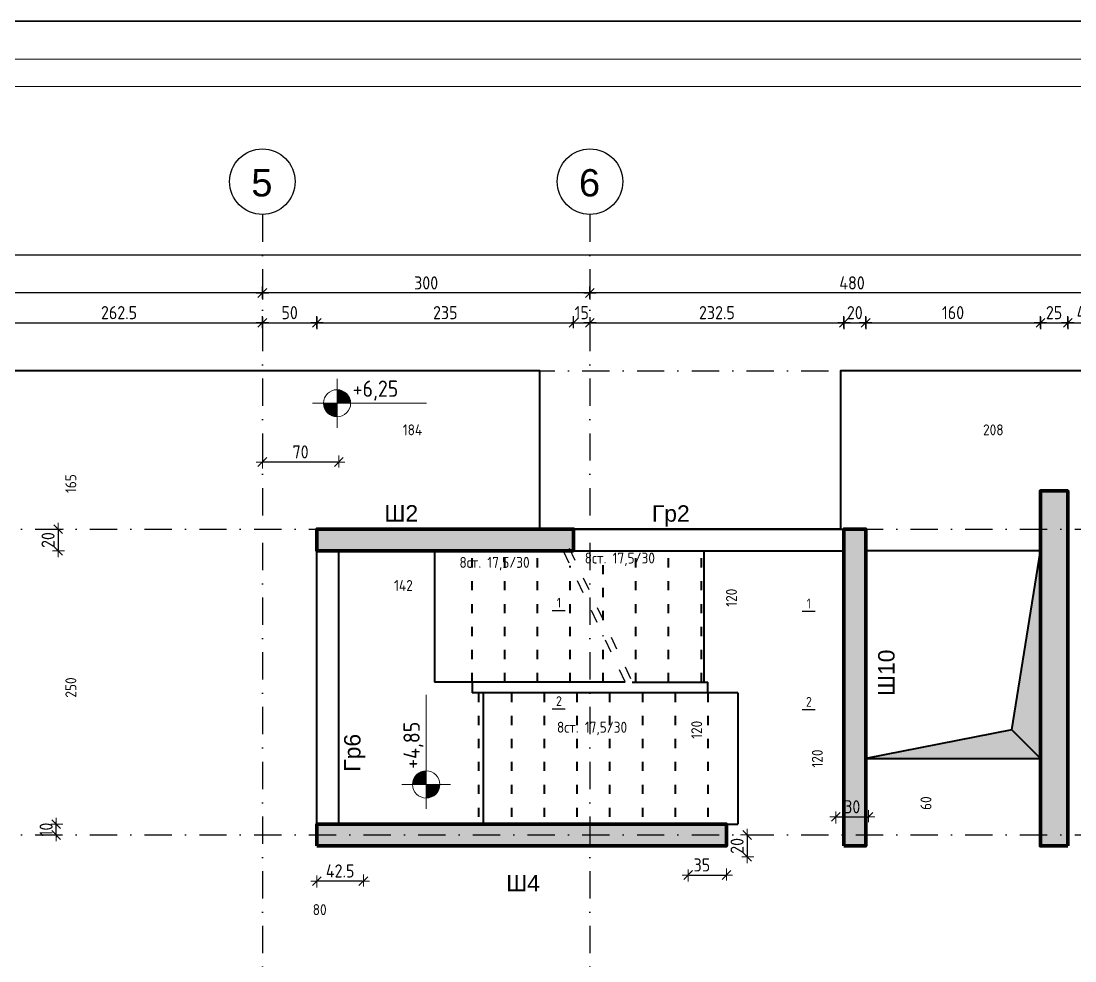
# Model space of a CAD drawing. Header units: millimetres. Extents: x -159 to 6378, y -1181 to 2393.
# Drawn here: x 2762 to 3727, y 958 to 1819 of the extents above; entities that cross this region are included whole.
import ezdxf
from ezdxf.enums import TextEntityAlignment as Align

# ---------------------------------------------------------------- set-up
doc = ezdxf.new("R2010")
doc.units = ezdxf.units.MM
doc.header["$PDMODE"] = 35
doc.linetypes.add('ACAD_ISO03W100', pattern=[30, 12, -18])
doc.linetypes.add('DASHDOT', pattern=[1, 0.5, -0.25, 0, -0.25])
for name, color, linetype, lineweight in [('0_txt', 7, 'Continuous', 18), ('1K_arm_koti_x', 6, 'Continuous', 15), ('1K_arm_koti_x_us', 6, 'Continuous', 15), ('1K_arm_koti_y', 82, 'Continuous', 15), ('1K_arm_koti_y_us', 82, 'Continuous', 15), ('1K_dupki', 5, 'Continuous', 40), ('1K_gredi', 191, 'Continuous', 35), ('1K_kontur_04', 2, 'Continuous', 40), ('1K_koti_van6ni', 241, 'Continuous', 25), ('1K_shajby', 4, 'Continuous', 80), ('1K_stalbi', 2, 'Continuous', 35), ('1K_text-gredi', 3, 'Continuous', 35), ('1K_text-osi', 3, 'Continuous', 35), ('1K_text-shajby', 3, 'Continuous', 35), ('1K_znak', 6, 'Continuous', 25), ('TABLICA', 40, 'Continuous', 30)]:
    doc.layers.add(name, color=color, linetype=linetype, lineweight=lineweight)
for name, color, linetype in [('1K_AXIS', 7, 'DASHDOT'), ('1K_otvori-solid', 9, 'Continuous'), ('1K_razrez4eta', 4, 'Continuous'), ('1K_shajby-solid', 9, 'Continuous'), ('KTX', 1, 'Continuous'), ('KTXTXT', 4, 'Continuous')]:
    doc.layers.add(name, color=color, linetype=linetype)
doc.styles.add('DIM', font='romans.shx', dxfattribs={"width": 0.85})
doc.styles.add('Z1', font='ARIAL.TTF')
doc.dimstyles.new('obseg', dxfattribs={"dimtxt": 10, "dimasz": 1, "dimexe": 0.3, "dimexo": 0, "dimgap": 0, "dimtad": 0, "dimrnd": 1, "dimzin": 14, "dimdsep": 46, "dimtxsty": 'DIM', "dimblk": 'DIM2', "dimcen": 0.09, "dimse1": 1, "dimse2": 1, "dimsd1": 1, "dimsd2": 1, "dimclrd": 256, "dimclre": 256, "dimclrt": 256, "dimadec": 0, "dimazin": 0, "dimtfac": 2.307692, "dimtix": 1, "dimtmove": 2, "dimatfit": 3, "dimldrblk": 'DIM2', "dimfxl": 0, "dimtvp": 0.769231, "dimtolj": 1, "dimtzin": 14, "dimarcsym": 0})
doc.dimstyles.new('RAZR1', dxfattribs={"dimtxt": 12, "dimasz": 1, "dimexe": 0.3, "dimexo": 0, "dimgap": 0, "dimtad": 0, "dimrnd": 0.1, "dimzin": 14, "dimdsep": 46, "dimtxsty": 'DIM', "dimblk": 'DIM2', "dimcen": 0.09, "dimse1": 1, "dimse2": 1, "dimclrd": 256, "dimclre": 256, "dimclrt": 41, "dimadec": 8, "dimazin": 0, "dimtfac": 2.307692, "dimtix": 1, "dimtmove": 2, "dimatfit": 3, "dimldrblk": 'DIM2', "dimfxl": 0, "dimtvp": 0.769231, "dimtolj": 1, "dimtzin": 14, "dimarcsym": 0})

# ---------------------------------------------------------------- blocks, each defined once
blk = doc.blocks.new('*D10')
at = {"layer": 'Defpoints', "color": 0}
for p in [(2815.67, 1498.52), (2815.67, 1333.52), (2815.67, 1333.52)]:
    blk.add_point(p, dxfattribs=at)
at = {"layer": '1K_arm_koti_x', "insert": (2807.98, 1395.15), "char_height": 10, "attachment_point": 5, "rotation": 90, "style": 'DIM'}
blk.add_mtext('\\A1;165', dxfattribs=at)
blk = doc.blocks.new('DIM2')
for p, q in [((-5.66, 0), (5.66, 0)), ((4, 4), (-4, -4)), ((0, -5), (0, 6))]:
    blk.add_line(p, q)
blk = doc.blocks.new('*D11')
at = {"layer": 'Defpoints', "color": 0}
for p in [(2815.67, 1333.52), (2815.67, 1083.52), (2815.67, 1083.52)]:
    blk.add_point(p, dxfattribs=at)
at = {"layer": '1K_arm_koti_x', "insert": (2807.98, 1208.52), "char_height": 10, "attachment_point": 5, "rotation": 90, "style": 'DIM'}
blk.add_mtext('\\A1;250', dxfattribs=at)
blk = doc.blocks.new('*D14')
at = {"layer": 'Defpoints', "color": 0}
for p in [(2815.67, 1083.52), (2815.67, 662.52), (2815.67, 662.52)]:
    blk.add_point(p, dxfattribs=at)
at = {"layer": '1K_arm_koti_x', "insert": (2807.98, 873.02), "char_height": 10, "attachment_point": 5, "rotation": 90, "style": 'DIM'}
blk.add_mtext('\\A1;421', dxfattribs=at)
blk = doc.blocks.new('*D19')
at = {"layer": '1K_arm_koti_x', "lineweight": -2}
for p, q in [((2794.56, 1084.52), (2794.56, 1085.52)), ((2794.56, 1073.52), (2794.56, 1083.52)), ((2794.56, 1072.52), (2794.56, 1071.52))]:
    blk.add_line(p, q, dxfattribs=at)
at = {"layer": 'Defpoints', "color": 0}
for p in [(2794.56, 1083.52), (2815.67, 1083.52), (2983.36, 1073.52)]:
    blk.add_point(p, dxfattribs=at)
at = {"layer": '1K_arm_koti_x', "lineweight": -2}
for p, rotation in [((2794.56, 1083.52), 270), ((2794.56, 1073.52), 90)]:
    blk.add_blockref('DIM2', p, dxfattribs=dict(at, rotation=rotation))
at = {"layer": '1K_arm_koti_x', "color": 41, "insert": (2785.33, 1078.52), "char_height": 12, "attachment_point": 5, "rotation": 90, "style": 'DIM'}
blk.add_mtext('\\A1;10', dxfattribs=at)
blk = doc.blocks.new('*D21')
at = {"layer": 'Defpoints', "color": 0}
for p in [(3598.7, 1143.52), (3598.7, 1083.52), (3598.7, 1083.52)]:
    blk.add_point(p, dxfattribs=at)
at = {"layer": '1K_arm_koti_x', "insert": (3591.01, 1102.68), "char_height": 10, "attachment_point": 5, "rotation": 90, "style": 'DIM'}
blk.add_mtext('\\A1;60', dxfattribs=at)
blk = doc.blocks.new('*D39')
at = {"layer": '1K_arm_koti_x', "lineweight": -2}
blk.add_line((2796.32, 1352.52), (2796.32, 1334.52), dxfattribs=at)
at = {"layer": 'Defpoints', "color": 0}
for p in [(2983.36, 1353.52), (2796.32, 1333.52), (2815.67, 1333.52)]:
    blk.add_point(p, dxfattribs=at)
at = {"layer": '1K_arm_koti_x', "lineweight": -2}
for p, rotation in [((2796.32, 1353.52), 90), ((2796.32, 1333.52), 270)]:
    blk.add_blockref('DIM2', p, dxfattribs=dict(at, rotation=rotation))
at = {"layer": '1K_arm_koti_x', "color": 41, "insert": (2787.09, 1343.52), "char_height": 12, "attachment_point": 5, "rotation": 90, "style": 'DIM'}
blk.add_mtext('\\A1;20', dxfattribs=at)
blk = doc.blocks.new('*D49')
at = {"layer": 'Defpoints', "color": 0}
for p in [(1680.86, 1436.68), (3053.36, 1436.68), (3053.36, 1436.68)]:
    blk.add_point(p, dxfattribs=at)
at = {"layer": '1K_arm_koti_y', "insert": (2389.42, 1444.37), "char_height": 10, "attachment_point": 5, "style": 'DIM'}
blk.add_mtext('\\A1;1373', dxfattribs=at)
blk = doc.blocks.new('*D50')
at = {"layer": '1K_arm_koti_y', "lineweight": -2}
blk.add_line((3052.36, 1414.92), (2984.36, 1414.92), dxfattribs=at)
at = {"layer": 'Defpoints', "color": 0}
for p in [(2983.36, 1498.52), (3053.36, 1436.68), (2983.36, 1414.92)]:
    blk.add_point(p, dxfattribs=at)
at = {"layer": '1K_arm_koti_y', "lineweight": -2, "rotation": 180}
blk.add_blockref('DIM2', (2983.36, 1414.92), dxfattribs=at)
at = {"layer": '1K_arm_koti_y', "lineweight": -2}
blk.add_blockref('DIM2', (3053.36, 1414.92), dxfattribs=at)
at = {"layer": '1K_arm_koti_y', "color": 41, "insert": (3018.36, 1424.15), "char_height": 12, "attachment_point": 5, "style": 'DIM'}
blk.add_mtext('\\A1;70', dxfattribs=at)
blk = doc.blocks.new('*D52')
at = {"layer": 'Defpoints', "color": 0}
for p in [(3720.86, 1436.68), (4388.36, 1436.68), (4388.36, 1436.68)]:
    blk.add_point(p, dxfattribs=at)
at = {"layer": '1K_arm_koti_y', "insert": (4075.81, 1444.37), "char_height": 10, "attachment_point": 5, "style": 'DIM'}
blk.add_mtext('\\A1;668', dxfattribs=at)
blk = doc.blocks.new('*D69')
at = {"layer": '1K_arm_koti_x_us', "lineweight": -2}
blk.add_line((3074.86, 1031.35), (3034.36, 1031.35), dxfattribs=at)
at = {"layer": 'Defpoints', "color": 0}
for p in [(3033.36, 1083.52), (3075.86, 1068.59), (3033.36, 1031.35)]:
    blk.add_point(p, dxfattribs=at)
at = {"layer": '1K_arm_koti_x_us', "lineweight": -2, "rotation": 180}
blk.add_blockref('DIM2', (3033.36, 1031.35), dxfattribs=at)
at = {"layer": '1K_arm_koti_x_us', "lineweight": -2}
blk.add_blockref('DIM2', (3075.86, 1031.35), dxfattribs=at)
at = {"layer": '1K_arm_koti_x_us', "color": 41, "insert": (3054.61, 1040.58), "char_height": 12, "attachment_point": 5, "style": 'DIM'}
blk.add_mtext('\\A1;42.5', dxfattribs=at)
blk = doc.blocks.new('*D78')
at = {"layer": '1K_arm_koti_x_us', "lineweight": -2}
blk.add_line((3374.36, 1036.87), (3407.36, 1036.87), dxfattribs=at)
at = {"layer": 'Defpoints', "color": 0}
for p in [(3373.36, 1070.94), (3408.36, 1063.52), (3408.36, 1036.87)]:
    blk.add_point(p, dxfattribs=at)
at = {"layer": '1K_arm_koti_x_us', "lineweight": -2}
blk.add_blockref('DIM2', (3408.36, 1036.87), dxfattribs=at)
at = {"layer": '1K_arm_koti_x_us', "lineweight": -2, "rotation": 180}
blk.add_blockref('DIM2', (3373.36, 1036.87), dxfattribs=at)
at = {"layer": '1K_arm_koti_x_us', "color": 41, "insert": (3385.86, 1046.1), "char_height": 12, "attachment_point": 5, "style": 'DIM'}
blk.add_mtext('\\A1;35', dxfattribs=at)
blk = doc.blocks.new('*D87')
at = {"layer": 'Defpoints', "color": 0}
for p in [(3033.26, 1294.22), (3175.36, 1294.22), (3175.36, 1294.22)]:
    blk.add_point(p, dxfattribs=at)
at = {"layer": '1K_arm_koti_y', "insert": (3112.57, 1301.91), "char_height": 10, "attachment_point": 5, "style": 'DIM'}
blk.add_mtext('\\A1;142', dxfattribs=at)
blk = doc.blocks.new('*D96')
at = {"layer": 'Defpoints', "color": 0}
for p in [(3053.36, 1436.68), (3237.36, 1436.68), (3237.36, 1436.68)]:
    blk.add_point(p, dxfattribs=at)
at = {"layer": '1K_arm_koti_y', "insert": (3120.87, 1444.37), "char_height": 10, "attachment_point": 5, "style": 'DIM'}
blk.add_mtext('\\A1;184', dxfattribs=at)
blk = doc.blocks.new('*D95')
at = {"layer": 'Defpoints', "color": 0}
for p in [(3512.86, 1436.68), (3720.86, 1436.68), (3720.86, 1436.68)]:
    blk.add_point(p, dxfattribs=at)
at = {"layer": '1K_arm_koti_y', "insert": (3652.72, 1444.37), "char_height": 10, "attachment_point": 5, "style": 'DIM'}
blk.add_mtext('\\A1;208', dxfattribs=at)
blk = doc.blocks.new('kota etaj')
at = {"layer": '0_txt'}
for p, q in [((22.39, 22.39), (22.39, -22.39)), ((0, 0), (104.36, 0))]:
    blk.add_line(p, q, dxfattribs=at)
at = {"layer": '0_txt', "const_width": 12.44}
for points in [[(22.39, 6.22, 0.414214), (16.17, 0, 0.414214)], [(22.39, -6.22, 0.414214), (28.62, 0, 0.414214)]]:
    blk.add_lwpolyline(points, format="xyb", dxfattribs=at)
at = {"layer": '0_txt'}
blk.add_circle((22.39, 0), 12.44, dxfattribs=at)
blk = doc.blocks.new('*D119')
at = {"layer": '1K_koti_van6ni', "lineweight": -2}
blk.add_line((2721.86, 1542.43), (2982.36, 1542.43), dxfattribs=at)
at = {"layer": 'Defpoints', "color": 0}
for p in [(2983.36, 1542.43), (2983.36, 1498.52), (2720.86, 1493.52)]:
    blk.add_point(p, dxfattribs=at)
at = {"layer": '1K_koti_van6ni', "lineweight": -2, "rotation": 180}
blk.add_blockref('DIM2', (2720.86, 1542.43), dxfattribs=at)
at = {"layer": '1K_koti_van6ni', "lineweight": -2}
blk.add_blockref('DIM2', (2983.36, 1542.43), dxfattribs=at)
at = {"layer": '1K_koti_van6ni', "color": 41, "insert": (2852.11, 1551.66), "char_height": 12, "attachment_point": 5, "style": 'DIM'}
blk.add_mtext('\\A1;262.5', dxfattribs=at)
blk = doc.blocks.new('*D120')
at = {"layer": '1K_koti_van6ni', "lineweight": -2}
blk.add_line((2984.36, 1542.43), (3032.36, 1542.43), dxfattribs=at)
at = {"layer": 'Defpoints', "color": 0}
for p in [(3033.36, 1542.43), (2983.36, 1498.52), (3033.36, 1353.52)]:
    blk.add_point(p, dxfattribs=at)
at = {"layer": '1K_koti_van6ni', "lineweight": -2, "rotation": 180}
blk.add_blockref('DIM2', (2983.36, 1542.43), dxfattribs=at)
at = {"layer": '1K_koti_van6ni', "lineweight": -2}
blk.add_blockref('DIM2', (3033.36, 1542.43), dxfattribs=at)
at = {"layer": '1K_koti_van6ni', "color": 41, "insert": (3008.36, 1551.66), "char_height": 12, "attachment_point": 5, "style": 'DIM'}
blk.add_mtext('\\A1;50', dxfattribs=at)
blk = doc.blocks.new('*D121')
at = {"layer": '1K_koti_van6ni', "lineweight": -2}
blk.add_line((3034.36, 1542.43), (3267.36, 1542.43), dxfattribs=at)
at = {"layer": 'Defpoints', "color": 0}
for p in [(3268.36, 1542.43), (3033.36, 1353.52), (3268.36, 1353.52)]:
    blk.add_point(p, dxfattribs=at)
at = {"layer": '1K_koti_van6ni', "lineweight": -2, "rotation": 180}
blk.add_blockref('DIM2', (3033.36, 1542.43), dxfattribs=at)
at = {"layer": '1K_koti_van6ni', "lineweight": -2}
blk.add_blockref('DIM2', (3268.36, 1542.43), dxfattribs=at)
at = {"layer": '1K_koti_van6ni', "color": 41, "insert": (3150.86, 1551.66), "char_height": 12, "attachment_point": 5, "style": 'DIM'}
blk.add_mtext('\\A1;235', dxfattribs=at)
blk = doc.blocks.new('*D122')
at = {"layer": '1K_koti_van6ni', "lineweight": -2}
for p, q in [((3267.36, 1542.43), (3266.36, 1542.43)), ((3268.36, 1542.43), (3283.36, 1542.43)), ((3284.36, 1542.43), (3285.36, 1542.43))]:
    blk.add_line(p, q, dxfattribs=at)
at = {"layer": 'Defpoints', "color": 0}
for p in [(3283.36, 1542.43), (3283.36, 1498.52), (3268.36, 1353.52)]:
    blk.add_point(p, dxfattribs=at)
at = {"layer": '1K_koti_van6ni', "lineweight": -2}
blk.add_blockref('DIM2', (3268.36, 1542.43), dxfattribs=at)
at = {"layer": '1K_koti_van6ni', "lineweight": -2, "rotation": 180}
blk.add_blockref('DIM2', (3283.36, 1542.43), dxfattribs=at)
at = {"layer": '1K_koti_van6ni', "color": 41, "insert": (3275.86, 1551.66), "char_height": 12, "attachment_point": 5, "style": 'DIM'}
blk.add_mtext('\\A1;15', dxfattribs=at)
blk = doc.blocks.new('*D123')
at = {"layer": '1K_koti_van6ni', "lineweight": -2}
blk.add_line((3284.36, 1542.43), (3514.86, 1542.43), dxfattribs=at)
at = {"layer": 'Defpoints', "color": 0}
for p in [(3515.86, 1542.43), (3283.36, 1498.52), (3515.86, 1353.52)]:
    blk.add_point(p, dxfattribs=at)
at = {"layer": '1K_koti_van6ni', "lineweight": -2, "rotation": 180}
blk.add_blockref('DIM2', (3283.36, 1542.43), dxfattribs=at)
at = {"layer": '1K_koti_van6ni', "lineweight": -2}
blk.add_blockref('DIM2', (3515.86, 1542.43), dxfattribs=at)
at = {"layer": '1K_koti_van6ni', "color": 41, "insert": (3399.61, 1551.66), "char_height": 12, "attachment_point": 5, "style": 'DIM'}
blk.add_mtext('\\A1;232.5', dxfattribs=at)
blk = doc.blocks.new('*D124')
at = {"layer": '1K_koti_van6ni', "lineweight": -2}
blk.add_line((3696.86, 1542.43), (3719.86, 1542.43), dxfattribs=at)
at = {"layer": 'Defpoints', "color": 0}
for p in [(3720.86, 1542.43), (3695.86, 1388.52), (3720.86, 1388.52)]:
    blk.add_point(p, dxfattribs=at)
at = {"layer": '1K_koti_van6ni', "lineweight": -2, "rotation": 180}
blk.add_blockref('DIM2', (3695.86, 1542.43), dxfattribs=at)
at = {"layer": '1K_koti_van6ni', "lineweight": -2}
blk.add_blockref('DIM2', (3720.86, 1542.43), dxfattribs=at)
at = {"layer": '1K_koti_van6ni', "color": 41, "insert": (3708.36, 1551.66), "char_height": 12, "attachment_point": 5, "style": 'DIM'}
blk.add_mtext('\\A1;25', dxfattribs=at)
blk = doc.blocks.new('*D125')
at = {"layer": '1K_koti_van6ni', "lineweight": -2}
blk.add_line((3721.86, 1542.43), (3762.36, 1542.43), dxfattribs=at)
at = {"layer": 'Defpoints', "color": 0}
for p in [(3763.36, 1542.43), (3763.36, 1498.52), (3720.86, 1388.52)]:
    blk.add_point(p, dxfattribs=at)
at = {"layer": '1K_koti_van6ni', "lineweight": -2, "rotation": 180}
blk.add_blockref('DIM2', (3720.86, 1542.43), dxfattribs=at)
at = {"layer": '1K_koti_van6ni', "lineweight": -2}
blk.add_blockref('DIM2', (3763.36, 1542.43), dxfattribs=at)
at = {"layer": '1K_koti_van6ni', "color": 41, "insert": (3742.11, 1551.66), "char_height": 12, "attachment_point": 5, "style": 'DIM'}
blk.add_mtext('\\A1;42.5', dxfattribs=at)
blk = doc.blocks.new('*D131')
at = {"layer": '1K_koti_van6ni', "lineweight": -2}
blk.add_line((3762.36, 1569.67), (3284.36, 1569.67), dxfattribs=at)
at = {"layer": 'Defpoints', "color": 0}
for p in [(3283.36, 1569.67), (3283.36, 1498.52), (3763.36, 1498.52)]:
    blk.add_point(p, dxfattribs=at)
at = {"layer": '1K_koti_van6ni', "lineweight": -2, "rotation": 180}
blk.add_blockref('DIM2', (3283.36, 1569.67), dxfattribs=at)
at = {"layer": '1K_koti_van6ni', "lineweight": -2}
blk.add_blockref('DIM2', (3763.36, 1569.67), dxfattribs=at)
at = {"layer": '1K_koti_van6ni', "color": 41, "insert": (3523.36, 1578.9), "char_height": 12, "attachment_point": 5, "style": 'DIM'}
blk.add_mtext('\\A1;480', dxfattribs=at)
blk = doc.blocks.new('*D132')
at = {"layer": '1K_koti_van6ni', "lineweight": -2}
blk.add_line((3282.36, 1569.67), (2984.36, 1569.67), dxfattribs=at)
at = {"layer": 'Defpoints', "color": 0}
for p in [(2983.36, 1569.67), (2983.36, 1498.52), (3283.36, 1498.52)]:
    blk.add_point(p, dxfattribs=at)
at = {"layer": '1K_koti_van6ni', "lineweight": -2, "rotation": 180}
blk.add_blockref('DIM2', (2983.36, 1569.67), dxfattribs=at)
at = {"layer": '1K_koti_van6ni', "lineweight": -2}
blk.add_blockref('DIM2', (3283.36, 1569.67), dxfattribs=at)
at = {"layer": '1K_koti_van6ni', "color": 41, "insert": (3133.36, 1578.9), "char_height": 12, "attachment_point": 5, "style": 'DIM'}
blk.add_mtext('\\A1;300', dxfattribs=at)
blk = doc.blocks.new('*D133')
at = {"layer": '1K_koti_van6ni', "lineweight": -2}
blk.add_line((2982.36, 1569.67), (2354.36, 1569.67), dxfattribs=at)
at = {"layer": 'Defpoints', "color": 0}
for p in [(2353.36, 1569.67), (2353.36, 1498.52), (2983.36, 1498.52)]:
    blk.add_point(p, dxfattribs=at)
at = {"layer": '1K_koti_van6ni', "lineweight": -2, "rotation": 180}
blk.add_blockref('DIM2', (2353.36, 1569.67), dxfattribs=at)
at = {"layer": '1K_koti_van6ni', "lineweight": -2}
blk.add_blockref('DIM2', (2983.36, 1569.67), dxfattribs=at)
at = {"layer": '1K_koti_van6ni', "color": 41, "insert": (2668.36, 1578.9), "char_height": 12, "attachment_point": 5, "style": 'DIM'}
blk.add_mtext('\\A1;630', dxfattribs=at)
blk = doc.blocks.new('*D138')
at = {"layer": '1K_koti_van6ni', "lineweight": -2}
blk.add_line((4387.36, 1604.25), (192.36, 1604.25), dxfattribs=at)
at = {"layer": 'Defpoints', "color": 0}
for p in [(191.36, 1604.25), (4388.36, 1498.52), (191.36, 1193.52)]:
    blk.add_point(p, dxfattribs=at)
at = {"layer": '1K_koti_van6ni', "lineweight": -2, "rotation": 180}
blk.add_blockref('DIM2', (191.36, 1604.25), dxfattribs=at)
at = {"layer": '1K_koti_van6ni', "lineweight": -2}
blk.add_blockref('DIM2', (4388.36, 1604.25), dxfattribs=at)
at = {"layer": '1K_koti_van6ni', "color": 41, "insert": (2289.86, 1613.48), "char_height": 12, "attachment_point": 5, "style": 'DIM'}
blk.add_mtext('\\A1;4197', dxfattribs=at)
blk = doc.blocks.new('*D160')
at = {"layer": '1K_koti_van6ni', "lineweight": -2}
blk.add_line((68.05, 117.02), (68.05, 1497.52), dxfattribs=at)
at = {"layer": 'Defpoints', "color": 0}
for p in [(68.05, 1498.52), (313.86, 1498.52), (4388.36, 116.02)]:
    blk.add_point(p, dxfattribs=at)
at = {"layer": '1K_koti_van6ni', "lineweight": -2}
for p, rotation in [((68.05, 1498.52), 90), ((68.05, 116.02), 270)]:
    blk.add_blockref('DIM2', p, dxfattribs=dict(at, rotation=rotation))
at = {"layer": '1K_koti_van6ni', "color": 41, "insert": (58.82, 807.27), "char_height": 12, "attachment_point": 5, "rotation": 90, "style": 'DIM'}
blk.add_mtext('\\A1;1382.5', dxfattribs=at)
blk = doc.blocks.new('*D196')
at = {"layer": '1K_koti_van6ni', "lineweight": -2}
blk.add_line((192.36, -4.22), (4387.36, -4.22), dxfattribs=at)
at = {"layer": 'Defpoints', "color": 0}
for p in [(191.36, 1193.52), (4388.36, 116.02), (4388.36, -4.22)]:
    blk.add_point(p, dxfattribs=at)
at = {"layer": '1K_koti_van6ni', "lineweight": -2, "rotation": 180}
blk.add_blockref('DIM2', (191.36, -4.22), dxfattribs=at)
at = {"layer": '1K_koti_van6ni', "lineweight": -2}
blk.add_blockref('DIM2', (4388.36, -4.22), dxfattribs=at)
at = {"layer": '1K_koti_van6ni', "color": 41, "insert": (2289.86, 5.01), "char_height": 12, "attachment_point": 5, "style": 'DIM'}
blk.add_mtext('\\A1;4197', dxfattribs=at)
blk = doc.blocks.new('*D199')
at = {"layer": '1K_koti_van6ni', "lineweight": -2}
blk.add_line((3516.86, 1542.43), (3534.86, 1542.43), dxfattribs=at)
at = {"layer": 'Defpoints', "color": 0}
for p in [(3535.86, 1542.43), (3515.86, 1353.52), (3535.86, 1353.52)]:
    blk.add_point(p, dxfattribs=at)
at = {"layer": '1K_koti_van6ni', "lineweight": -2, "rotation": 180}
blk.add_blockref('DIM2', (3515.86, 1542.43), dxfattribs=at)
at = {"layer": '1K_koti_van6ni', "lineweight": -2}
blk.add_blockref('DIM2', (3535.86, 1542.43), dxfattribs=at)
at = {"layer": '1K_koti_van6ni', "color": 41, "insert": (3525.86, 1551.66), "char_height": 12, "attachment_point": 5, "style": 'DIM'}
blk.add_mtext('\\A1;20', dxfattribs=at)
blk = doc.blocks.new('*D200')
at = {"layer": '1K_koti_van6ni', "lineweight": -2}
blk.add_line((3536.86, 1542.43), (3694.86, 1542.43), dxfattribs=at)
at = {"layer": 'Defpoints', "color": 0}
for p in [(3695.86, 1542.43), (3695.86, 1388.52), (3535.86, 1353.52)]:
    blk.add_point(p, dxfattribs=at)
at = {"layer": '1K_koti_van6ni', "lineweight": -2, "rotation": 180}
blk.add_blockref('DIM2', (3535.86, 1542.43), dxfattribs=at)
at = {"layer": '1K_koti_van6ni', "lineweight": -2}
blk.add_blockref('DIM2', (3695.86, 1542.43), dxfattribs=at)
at = {"layer": '1K_koti_van6ni', "color": 41, "insert": (3615.86, 1551.66), "char_height": 12, "attachment_point": 5, "style": 'DIM'}
blk.add_mtext('\\A1;160', dxfattribs=at)
blk = doc.blocks.new('*D230')
at = {"layer": 'Defpoints', "color": 0}
for p in [(3499.23, 1203.52), (3499.23, 1203.52), (3499.23, 1083.52)]:
    blk.add_point(p, dxfattribs=at)
at = {"layer": '1K_arm_koti_x', "insert": (3491.54, 1143.52), "char_height": 10, "attachment_point": 5, "rotation": 90, "style": 'DIM'}
blk.add_mtext('\\A1;120', dxfattribs=at)
blk = doc.blocks.new('*D231')
at = {"layer": 'Defpoints', "color": 0}
for p in [(3388.3, 1203.52), (3388.3, 1203.52), (3388.3, 1083.52)]:
    blk.add_point(p, dxfattribs=at)
at = {"layer": '1K_arm_koti_x', "insert": (3381.09, 1169.8), "char_height": 10, "attachment_point": 5, "rotation": 90, "style": 'DIM'}
blk.add_mtext('\\A1;120', dxfattribs=at)
blk = doc.blocks.new('*D232')
at = {"layer": '1K_arm_koti_y_us', "lineweight": -2}
blk.add_line((3427.29, 1072.52), (3427.29, 1054.52), dxfattribs=at)
at = {"layer": 'Defpoints', "color": 0}
for p in [(3394.52, 1073.52), (3394.52, 1053.52), (3427.29, 1053.52)]:
    blk.add_point(p, dxfattribs=at)
at = {"layer": '1K_arm_koti_y_us', "lineweight": -2}
for p, rotation in [((3427.29, 1073.52), 90), ((3427.29, 1053.52), 270)]:
    blk.add_blockref('DIM2', p, dxfattribs=dict(at, rotation=rotation))
at = {"layer": '1K_arm_koti_y_us', "color": 41, "insert": (3418.06, 1063.52), "char_height": 12, "attachment_point": 5, "rotation": 90, "style": 'DIM'}
blk.add_mtext('\\A1;20', dxfattribs=at)
blk = doc.blocks.new('*D234')
at = {"layer": '1K_arm_koti_x', "lineweight": -2}
blk.add_line((3509.54, 1090.12), (3537.54, 1090.12), dxfattribs=at)
at = {"layer": 'Defpoints', "color": 0}
for p in [(3508.54, 1113.91), (3538.54, 1113.91), (3538.54, 1090.12)]:
    blk.add_point(p, dxfattribs=at)
at = {"layer": '1K_arm_koti_x', "lineweight": -2, "rotation": 180}
blk.add_blockref('DIM2', (3508.54, 1090.12), dxfattribs=at)
at = {"layer": '1K_arm_koti_x', "lineweight": -2}
blk.add_blockref('DIM2', (3538.54, 1090.12), dxfattribs=at)
at = {"layer": '1K_arm_koti_x', "color": 41, "insert": (3523.54, 1099.35), "char_height": 12, "attachment_point": 5, "style": 'DIM'}
blk.add_mtext('\\A1;30', dxfattribs=at)
blk = doc.blocks.new('*D295')
at = {"layer": 'Defpoints', "color": 0}
for p in [(3404.98, 1333.52), (3404.98, 1333.52), (3404.98, 1213.52)]:
    blk.add_point(p, dxfattribs=at)
at = {"layer": '1K_arm_koti_x', "insert": (3412.92, 1290.72), "char_height": 10, "attachment_point": 5, "rotation": 90, "style": 'DIM'}
blk.add_mtext('\\A1;120', dxfattribs=at)
blk = doc.blocks.new('*D317')
at = {"layer": 'Defpoints', "color": 0}
for p in [(2995.86, 997.52), (3075.86, 997.52), (3075.86, 997.52)]:
    blk.add_point(p, dxfattribs=at)
at = {"layer": '1K_arm_koti_y', "insert": (3035.86, 1005.21), "char_height": 10, "attachment_point": 5, "style": 'DIM'}
blk.add_mtext('\\A1;80', dxfattribs=at)

msp = doc.modelspace()

# ---------------------------------------------------------------- hatches: boundary and pattern name
at = {"layer": '1K_otvori-solid'}
h = msp.add_hatch(color=256, dxfattribs=at)
h.paths.add_polyline_path([(3669.64, 1169.734), (3695.858, 1143.516), (3695.858, 1333.516)])
h.paths.add_polyline_path([(3695.858, 1143.516), (3669.64, 1169.734), (3535.858, 1143.516)])
at = {"layer": '1K_shajby-solid'}
for points in [[(3695.858, 1063.516), (3720.858, 1063.516), (3720.858, 1388.516), (3695.858, 1388.516)], [(3033.358, 1353.516), (3033.358, 1333.516), (3268.358, 1333.516), (3268.358, 1353.516)], [(3535.858, 1353.516), (3515.858, 1353.516), (3515.858, 1063.516), (3535.858, 1063.516)], [(3408.358, 1063.516), (3408.358, 1083.516), (3033.358, 1083.516), (3033.358, 1063.516)]]:
    msp.add_hatch(color=256, dxfattribs=at).paths.add_polyline_path(points)

# ---------------------------------------------------------------- linework, layer by layer
at = {"layer": '0_txt'}
msp.add_lwpolyline([(-73.698, -1146.449), (6343.421, -1146.449), (6343.421, 1783.551), (-73.698, 1783.551), (-73.698, -1146.449)], dxfattribs=at)
msp.add_lwpolyline([(-48.698, -1121.449), (6318.421, -1121.449), (6318.421, 1758.551), (-48.698, 1758.551)], close=True, dxfattribs=at)
at = {"layer": '1K_AXIS', "ltscale": 50}
for p, q in [((2983.358, 1641.582), (2983.358, -40.511)), ((3283.358, 1641.582), (3283.358, -40.511)), ((19.855, 1498.516), (4527.734, 1498.516)), ((19.855, 1353.516), (4527.734, 1353.516)), ((19.855, 1073.516), (4527.734, 1073.516))]:
    msp.add_line(p, q, dxfattribs=at)
at = {"layer": '1K_dupki'}
for p, q in [((3669.64, 1169.734), (3695.858, 1333.516)), ((3669.64, 1169.734), (3535.858, 1143.516)), ((3695.858, 1143.516), (3669.64, 1169.734))]:
    msp.add_line(p, q, dxfattribs=at)
msp.add_lwpolyline([(3535.858, 1143.516), (3695.858, 1143.516), (3695.858, 1333.516), (3535.858, 1333.516)], close=True, dxfattribs=at)
at = {"layer": '1K_gredi'}
for p, q in [((3268.358, 1353.516), (3515.858, 1353.516)), ((3033.358, 1083.516), (3033.358, 1333.516)), ((3053.358, 1083.516), (3053.358, 1333.516)), ((3268.358, 1333.516), (3515.858, 1333.516))]:
    msp.add_line(p, q, dxfattribs=at)
at = {"layer": '1K_kontur_04'}
msp.add_lwpolyline([(2715.858, 237.244), (2980.858, 211.131), (2980.858, 145.926), (3367.858, 114.332), (3367.858, 217.516), (3763.358, 217.516), (3763.358, 116.016), (4388.358, 116.016), (4388.358, 1498.516), (3512.858, 1498.516), (3512.858, 1353.516), (3237.358, 1353.516), (3237.358, 1498.516), (1472.858, 1498.516)], dxfattribs=at)
at = {"layer": '1K_razrez4eta', "linetype": 'ACAD_ISO03W100'}
for p, q in [((3258.881, 1333.516), (3315.454, 1213.516)), ((3264.308, 1336.075), (3322.087, 1213.516))]:
    msp.add_line(p, q, dxfattribs=at)
at = {"layer": '1K_shajby'}
for points in [[(3720.858, 1063.516), (3695.858, 1063.516), (3695.858, 1388.516), (3720.858, 1388.516)], [(3268.358, 1333.516), (3033.358, 1333.516), (3033.358, 1353.516), (3268.358, 1353.516)], [(3515.858, 1063.516), (3535.858, 1063.516), (3535.858, 1353.516), (3515.858, 1353.516)], [(3033.358, 1063.516), (3408.358, 1063.516), (3408.358, 1083.516), (3033.358, 1083.516)]]:
    msp.add_lwpolyline(points, close=True, dxfattribs=at)
at = {"layer": '1K_stalbi'}
for p, q in [((3141.032, 1333.516), (3141.032, 1213.516)), ((3268.358, 1333.516), (3388.358, 1333.516)), ((3387.889, 1213.516), (3387.889, 1333.516)), ((3315.454, 1213.516), (3141.032, 1213.516)), ((3175.358, 1213.516), (3175.358, 1203.516)), ((3322.087, 1213.516), (3391.358, 1213.516)), ((3391.358, 1203.516), (3391.358, 1213.516)), ((3418.826, 1203.516), (3175.358, 1203.516)), ((3185.683, 1203.516), (3185.683, 1083.516)), ((3418.826, 1203.516), (3418.826, 1083.516)), ((3408.358, 1083.516), (3418.826, 1083.516))]:
    msp.add_line(p, q, dxfattribs=at)
at = {"layer": '1K_stalbi', "linetype": 'ACAD_ISO03W100', "ltscale": 0.7}
for p, q in [((3175.358, 1213.516), (3175.358, 1333.516)), ((3205.358, 1213.516), (3205.358, 1333.516)), ((3235.358, 1213.516), (3235.358, 1333.516)), ((3295.358, 1270.214), (3295.358, 1333.516)), ((3325.358, 1213.516), (3325.358, 1333.516)), ((3355.358, 1213.516), (3355.358, 1333.516)), ((3385.358, 1213.516), (3385.358, 1333.516)), ((3265.358, 1213.516), (3265.358, 1319.778)), ((3295.358, 1213.516), (3295.358, 1256.144)), ((3181.358, 1203.516), (3181.358, 1083.516)), ((3211.358, 1203.516), (3211.358, 1083.516)), ((3241.358, 1203.516), (3241.358, 1083.516)), ((3271.358, 1203.516), (3271.358, 1083.516)), ((3301.358, 1203.516), (3301.358, 1083.516)), ((3331.358, 1203.516), (3331.358, 1083.516)), ((3361.358, 1203.516), (3361.358, 1083.516)), ((3391.358, 1203.516), (3391.358, 1083.516))]:
    msp.add_line(p, q, dxfattribs=at)
at = {"layer": '1K_znak'}
for centre in [(2983.358, 1671.582), (3283.358, 1671.582)]:
    msp.add_circle(centre, 30, dxfattribs=at)
at = {"layer": 'KTX'}
for p, q in [((3248.733, 1279.123), (3260.733, 1279.123)), ((3477.626, 1278.463), (3489.626, 1278.463)), ((3248.733, 1189.001), (3260.733, 1189.001)), ((3477.626, 1188.341), (3489.626, 1188.341))]:
    msp.add_line(p, q, dxfattribs=at)
at = {"layer": 'TABLICA'}
msp.add_lwpolyline([(-158.698, -1181.449), (6378.421, -1181.449), (6378.421, 1818.551), (-158.698, 1818.551)], close=True, dxfattribs=at)

# ---------------------------------------------------------------- block references
at = {"layer": '0_txt', "xscale": -1}
for p, rotation in [((3029.36, 1468.706), 180), ((3133.378, 1097.388), 270)]:
    msp.add_blockref('kota etaj', p, dxfattribs=dict(at, rotation=rotation))

# ---------------------------------------------------------------- texts
at = {"layer": '0_txt', "style": 'DIM', "width": 0.85}
msp.add_text('+6,25', height=14.9299, dxfattribs=at).set_placement((3066.103, 1474.626))
msp.add_text('+4,85', height=14.9299, rotation=90, dxfattribs=at).set_placement((3127.458, 1134.131))
at = {"layer": '1K_razrez4eta', "style": 'DIM', "width": 0.85}
for p in [(3278.576, 1322.004), (3163.839, 1318.036), (3253.12, 1167.167)]:
    msp.add_text('8ст. 17,5/30', height=10, rotation=0, dxfattribs=at).set_placement(p)
at = {"layer": '1K_text-gredi', "style": 'Z1'}
msp.add_text('Гр2', height=15, dxfattribs=at).set_placement((3340.052, 1360.301, 0))
msp.add_text('Гр6', height=15, rotation=90, dxfattribs=at).set_placement((3073.225, 1131.407, 0))
at = {"layer": '1K_text-osi', "style": 'Z1'}
for s, p in [('5', (2973.22, 1658.05)), ('6', (3273.22, 1658.05))]:
    msp.add_text(s, height=25, dxfattribs=at).set_placement(p)
at = {"layer": '1K_text-shajby', "style": 'Z1'}
for s, p in [('Ш2', (3095.146, 1360.458)), ('Ш4', (3206.619, 1022.033))]:
    msp.add_text(s, height=15, dxfattribs=at).set_placement(p)
msp.add_text('Ш10', height=15, rotation=90, dxfattribs=at).set_placement((3562.27, 1200.744))
at = {"layer": 'KTXTXT', "style": 'DIM', "width": 0.85}
for s, p in [('1', (3254.936, 1286.148)), ('1', (3483.829, 1285.488)), ('2', (3254.936, 1196.026)), ('2', (3483.829, 1195.366))]:
    msp.add_text(s, height=9, dxfattribs=at).set_placement(p, align=Align.MIDDLE)

# ---------------------------------------------------------------- dimensions: what is measured, and where the dimension line sits
at = {"layer": '1K_arm_koti_x'}
for base, p1, p2, picture, middle in [((2815.668, 1333.516), (2815.668, 1498.516), (2815.668, 1333.516), '*D10', (2807.976, 1395.151)), ((3404.982, 1333.516), (3404.982, 1213.516), (3404.982, 1333.516), '*D295', (3412.921, 1290.72)), ((3388.304, 1203.516), (3388.304, 1083.516), (3388.304, 1203.516), '*D231', (3381.093, 1169.8)), ((3598.698, 1083.516), (3598.698, 1143.516), (3598.698, 1083.516), '*D21', (3591.006, 1102.676))]:
    dim = msp.add_linear_dim(base=base, p1=p1, p2=p2, angle=90, dimstyle='obseg', dxfattribs=at)
    dim.commit()
    dim.dimension.update_dxf_attribs({"geometry": picture, "text_midpoint": middle, "dimtype": 160})
for base, p1, p2, angle, dimstyle, picture, middle in [((2796.324, 1333.516), (2983.358, 1353.516), (2815.668, 1333.516), 90, 'RAZR1', '*D39', (2787.093, 1343.516)), ((2815.668, 1083.516), (2815.668, 1333.516), (2815.668, 1083.516), 90, 'obseg', '*D11', (2807.976, 1208.516)), ((3499.231, 1203.516), (3499.231, 1083.516), (3499.231, 1203.516), 90, 'obseg', '*D230', (3491.538, 1143.516)), ((2794.558, 1083.516), (2983.358, 1073.516), (2815.668, 1083.516), 90, 'RAZR1', '*D19', (2785.327, 1078.516)), ((2815.668, 662.516), (2815.668, 1083.516), (2815.668, 662.516), 270, 'obseg', '*D14', (2807.976, 873.016))]:
    dim = msp.add_linear_dim(base=base, p1=p1, p2=p2, angle=angle, dimstyle=dimstyle, dxfattribs=at)
    dim.commit()
    dim.dimension.update_dxf_attribs({"geometry": picture, "text_midpoint": middle})
dim = msp.add_linear_dim(base=(3538.539, 1090.117), p1=(3508.539, 1113.908), p2=(3538.539, 1113.908), dimstyle='RAZR1', dxfattribs=at)
dim.commit()
dim.dimension.update_dxf_attribs({"geometry": '*D234', "text_midpoint": (3523.539, 1099.348)})
at = {"layer": '1K_arm_koti_x_us'}
dim = msp.add_linear_dim(base=(3033.358, 1031.351), p1=(3075.858, 1068.594), p2=(3033.358, 1083.516), angle=180, dimstyle='RAZR1', dxfattribs=at)
dim.commit()
dim.dimension.update_dxf_attribs({"geometry": '*D69', "text_midpoint": (3054.608, 1040.582)})
dim = msp.add_linear_dim(base=(3408.358, 1036.87), p1=(3373.358, 1070.942), p2=(3408.358, 1063.516), dimstyle='RAZR1', dxfattribs=at)
dim.commit()
dim.dimension.update_dxf_attribs({"geometry": '*D78', "text_midpoint": (3385.858, 1046.101), "dimtype": 160})
at = {"layer": '1K_arm_koti_y'}
for base, p1, p2, dimstyle, picture, middle in [((2983.358, 1414.917), (3053.358, 1436.678), (2983.358, 1498.516), 'RAZR1', '*D50', (3018.358, 1424.147)), ((3075.858, 997.516), (2995.858, 997.516), (3075.858, 997.516), 'obseg', '*D317', (3035.858, 1005.209))]:
    dim = msp.add_linear_dim(base=base, p1=p1, p2=p2, dimstyle=dimstyle, dxfattribs=at)
    dim.commit()
    dim.dimension.update_dxf_attribs({"geometry": picture, "text_midpoint": middle})
for base, p1, p2, picture, middle in [((3053.358, 1436.678), (1680.858, 1436.678), (3053.358, 1436.678), '*D49', (2389.421, 1444.371)), ((3237.358, 1436.678), (3053.358, 1436.678), (3237.358, 1436.678), '*D96', (3120.869, 1444.371)), ((3720.858, 1436.678), (3512.858, 1436.678), (3720.858, 1436.678), '*D95', (3652.719, 1444.371)), ((4388.358, 1436.678), (3720.858, 1436.678), (4388.358, 1436.678), '*D52', (4075.811, 1444.371)), ((3175.358, 1294.223), (3033.259, 1294.223), (3175.358, 1294.223), '*D87', (3112.568, 1301.915))]:
    dim = msp.add_linear_dim(base=base, p1=p1, p2=p2, dimstyle='obseg', dxfattribs=at)
    dim.commit()
    dim.dimension.update_dxf_attribs({"geometry": picture, "text_midpoint": middle, "dimtype": 160})
at = {"layer": '1K_arm_koti_y_us'}
dim = msp.add_linear_dim(base=(3427.292, 1053.516), p1=(3394.525, 1073.516), p2=(3394.525, 1053.516), angle=90, dimstyle='RAZR1', dxfattribs=at)
dim.commit()
dim.dimension.update_dxf_attribs({"geometry": '*D232', "text_midpoint": (3418.061, 1063.516)})
at = {"layer": '1K_koti_van6ni'}
for base, p1, p2, picture, middle in [((191.358, 1604.247), (4388.358, 1498.516), (191.358, 1193.516), '*D138', (2289.858, 1613.478)), ((2353.358, 1569.665), (2983.358, 1498.516), (2353.358, 1498.516), '*D133', (2668.358, 1578.896)), ((2983.358, 1569.665), (3283.358, 1498.516), (2983.358, 1498.516), '*D132', (3133.358, 1578.896)), ((3283.358, 1569.665), (3763.358, 1498.516), (3283.358, 1498.516), '*D131', (3523.358, 1578.896)), ((2983.358, 1542.427), (2720.858, 1493.516), (2983.358, 1498.516), '*D119', (2852.108, 1551.658)), ((3033.358, 1542.427), (2983.358, 1498.516), (3033.358, 1353.516), '*D120', (3008.358, 1551.658)), ((3268.358, 1542.427), (3033.358, 1353.516), (3268.358, 1353.516), '*D121', (3150.858, 1551.658)), ((3283.358, 1542.427), (3268.358, 1353.516), (3283.358, 1498.516), '*D122', (3275.858, 1551.658)), ((3515.858, 1542.427), (3283.358, 1498.516), (3515.858, 1353.516), '*D123', (3399.608, 1551.658)), ((3535.858, 1542.427), (3515.858, 1353.516), (3535.858, 1353.516), '*D199', (3525.858, 1551.658)), ((3695.858, 1542.427), (3535.858, 1353.516), (3695.858, 1388.516), '*D200', (3615.858, 1551.658)), ((3720.858, 1542.427), (3695.858, 1388.516), (3720.858, 1388.516), '*D124', (3708.358, 1551.658)), ((3763.358, 1542.427), (3720.858, 1388.516), (3763.358, 1498.516), '*D125', (3742.108, 1551.658)), ((4388.358, -4.224), (191.358, 1193.516), (4388.358, 116.016), '*D196', (2289.858, 5.007))]:
    dim = msp.add_linear_dim(base=base, p1=p1, p2=p2, dimstyle='RAZR1', dxfattribs=at)
    dim.commit()
    dim.dimension.update_dxf_attribs({"geometry": picture, "text_midpoint": middle})
dim = msp.add_linear_dim(base=(68.051, 1498.516), p1=(4388.358, 116.016), p2=(313.858, 1498.516), angle=90, dimstyle='RAZR1', dxfattribs=at)
dim.commit()
dim.dimension.update_dxf_attribs({"geometry": '*D160', "text_midpoint": (58.82, 807.266)})

doc.saveas('drawing.dxf')
